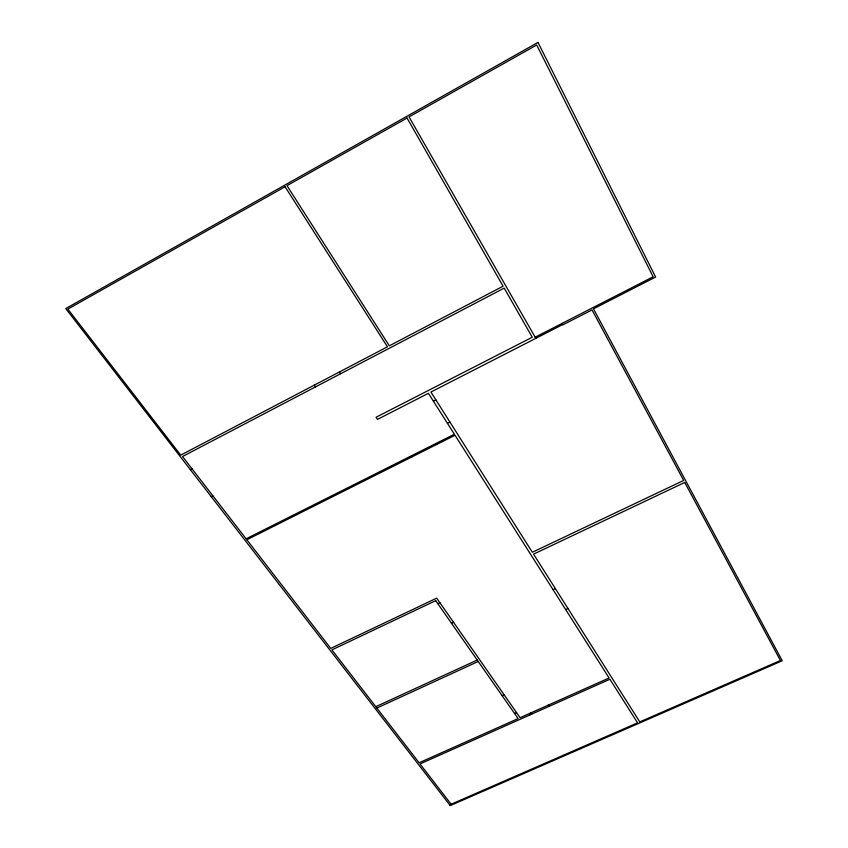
<?xml version="1.0" encoding="UTF-8"?>
<svg xmlns="http://www.w3.org/2000/svg" width="848" height="848" viewBox="0 0 848 848"><rect width="100%" height="100%" fill="white"/><g stroke="black" fill="none" stroke-linecap="round" stroke-linejoin="round"><path stroke-width="1.27" d="M529.703 715.023L530.88 712.882L531.728 714.122M190.334 469.633L191.987 468.764M211.226 496.621L212.859 495.783M535.109 337.239L653.14 276.798L536.699 44.997L409.043 116.897L535.83 338.341M562.807 324.53L430.911 392.041L532.353 552.249L683.668 480.456L592.052 309.933L562.966 324.816L562.171 323.385M433.381 401.157L435.883 399.885M447.437 423.29L449.906 422.039M246.1 538.819L454.38 434.229L428.41 393.324L377.487 419.389L376.067 417.258L532.247 337.239L504.189 288.119L182.532 456.521L330.752 648.402L436.688 598.147L520.1 717.694L609.087 677.976L455.037 435.268L246.842 539.773M437.78 603.649L439.847 602.663M451.465 623.216L453.521 622.262M553.055 589.689L555.376 588.607M565.68 609.585L567.98 608.514M375.781 706.691L477.212 660.041M376.851 708.069L478.219 661.482M502.111 695.667L504.104 694.766M514.577 713.497L516.559 712.617M449.684 804.858L637.579 722.856L609.903 679.248L420.014 763.953L451.136 804.233M314.29 385.13L315.509 386.9M548.232 705.144L549.069 706.384M339.423 371.965L340.62 373.756M411.662 455.673L412.34 456.701M436.116 443.398L436.784 444.426M537.992 42.4L65.752 308.587L450.246 805.6L782.248 660.762L593.483 308.831L655.61 277.031L537.992 42.4M285.055 186.751L67.861 309.096L180.719 455.132L387.462 346.79L285.055 186.751M407.04 118.031L286.995 185.659L389.317 345.825L503.097 286.2L407.04 118.031M684.749 482.459L533.551 554.147L639.774 721.902L780.414 660.518L684.749 482.459M435.702 600.67L331.897 649.886L419.113 762.776L518.128 718.574L435.702 600.67"/></g></svg>
